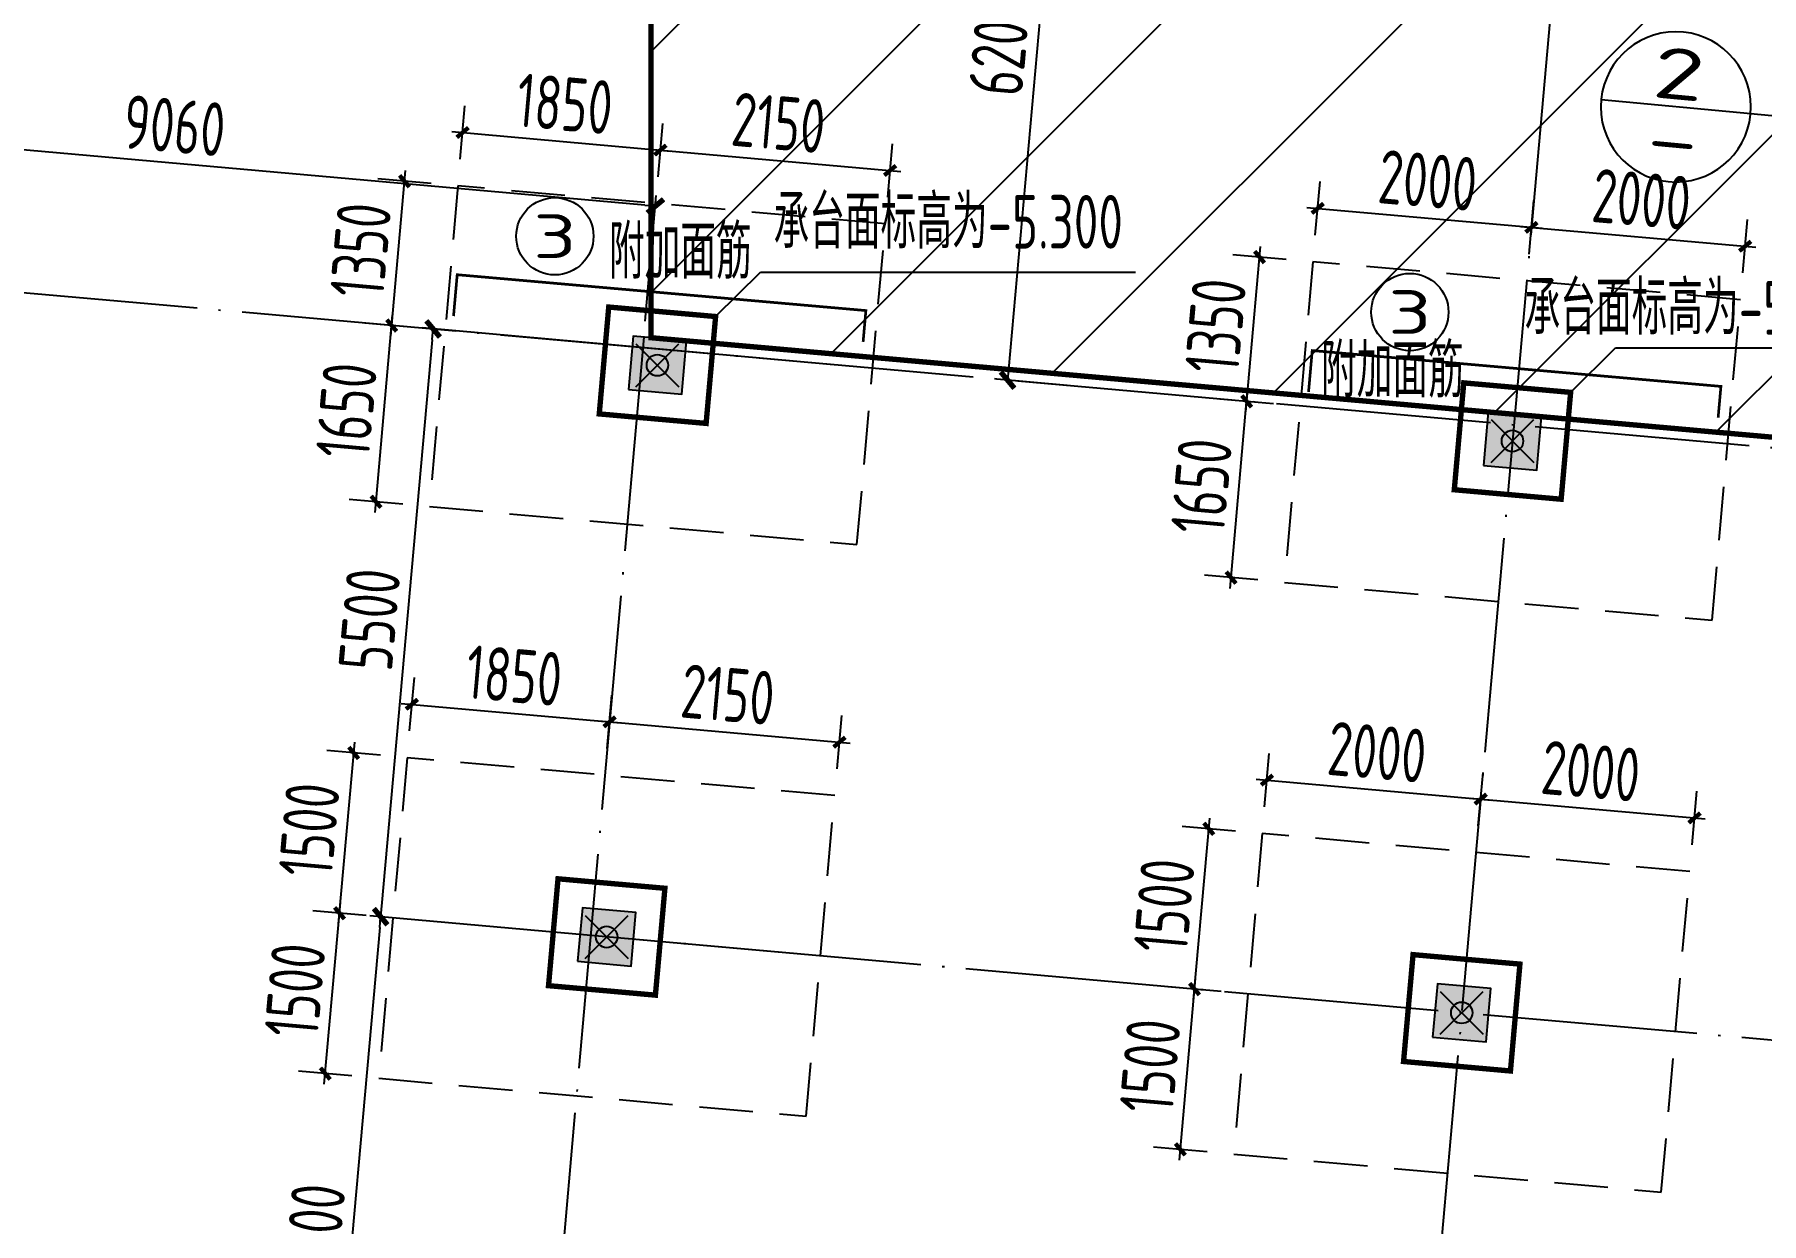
# Model space of a CAD drawing. Extents: x -57409 to 252654, y -8259 to 229119.
# Drawn here: x 146133 to 162228, y 78095 to 89177 of the extents above; entities that cross this region are included whole.
import ezdxf
from ezdxf.enums import TextEntityAlignment as Align

# ---------------------------------------------------------------- set-up
doc = ezdxf.new("R2010")
doc.units = 0
doc.header["$LTSCALE"] = 100
doc.header["$PDMODE"] = 35
doc.header["$PDSIZE"] = 200
doc.linetypes.add('DASHED', pattern=[0.75, 0.5, -0.25])
doc.linetypes.add('DOTE', pattern=[2.42, 2, -0.2, 0.02, -0.2])
doc.layers.get('0').update_dxf_attribs({"linetype": 'CONTINUOUS'})
doc.layers.get('Defpoints').update_dxf_attribs({"linetype": 'CONTINUOUS'})
for name, color, linetype in [('B-TEXT', 3, 'CONTINUOUS'), ('codim', 7, 'CONTINUOUS'), ('COLU', 7, 'CONTINUOUS'), ('CT', 2, 'CONTINUOUS'), ('dote', 253, 'DOTE'), ('g高差线', 210, 'CONTINUOUS'), ('h填实-柱墙', 254, 'CONTINUOUS'), ('s索引', 6, 'CONTINUOUS'), ('Z-AXIS', 3, 'CONTINUOUS'), ('Z-TEXT', 2, 'CONTINUOUS'), ('z柱下板带', 140, 'CONTINUOUS')]:
    doc.layers.add(name, color=color, linetype=linetype)
doc.layers.add('rein', color=6, linetype='ByLayer', lineweight=18)
doc.layers.add('重心计算', color=7, linetype='CONTINUOUS', plot=False)
doc.styles.add('_TCH_AXIS', font='tssdeng.shx', dxfattribs={"width": 0.7, "bigfont": 'tssdchn.shx'})
doc.styles.add('COMP', font='tssdeng.shx', dxfattribs={"width": 0.7, "bigfont": 'tssdchn.shx'})
doc.styles.add('COMPLEX', font='tssdeng.shx', dxfattribs={"width": 0.7, "bigfont": 'tssdchn.shx'})
doc.styles.add('Jgcad-DIM', font='tssdeng.shx', dxfattribs={"width": 0.7, "bigfont": 'tssdchn.shx'})
doc.styles.get("Standard").update_dxf_attribs({"font": 'tssdeng.shx', "width": 0.7, "bigfont": 'tssdchn.shx'})
doc.styles.add('TSSD_Dimension', font='tssdeng.shx', dxfattribs={"width": 0.7})
doc.dimstyles.new('TSSD_100_100$0', dxfattribs={"dimtxt": 300, "dimasz": 100, "dimexe": 100, "dimexo": 250, "dimgap": 100, "dimtad": 1, "dimdec": 0, "dimzin": 0, "dimdsep": 46, "dimtxsty": 'TSSD_Dimension', "dimblk": '_tsdbk', "dimblk1": '_tsdbk', "dimblk2": '_tsdbk', "dimsah": 1, "dimcen": 0, "dimdle": 100, "dimclrt": 7, "dimadec": 0, "dimazin": 0, "dimtfac": 1, "dimtdec": 0, "dimtix": 1, "dimtmove": 2, "dimatfit": 3, "dimldrblk": '_tsdbk', "dimfxl": 1, "dimtolj": 1, "dimtzin": 0, "dimarcsym": 0})

# ---------------------------------------------------------------- blocks, each defined once
blk = doc.blocks.new('_tsdbk')
blk.add_line((-1, 0), (0, 0))
at = {"const_width": 0.5}
blk.add_lwpolyline([(-0.7, -0.7), (0.7, 0.7)], dxfattribs=at)
blk = doc.blocks.new('*D4')
at = {"layer": 'Defpoints', "color": 0}
for p in [(156553, 92061), (155202, 85956), (156005, 85885)]:
    blk.add_point(p, dxfattribs=at)
at = {"layer": 'Z-AXIS', "color": 0, "lineweight": -2}
for p, q in [((156304, 92083), (155650, 92141)), ((155741, 92032), (155211, 86056)), ((155756, 85907), (155102, 85965))]:
    blk.add_line(p, q, dxfattribs=at)
at = {"layer": 'Z-AXIS', "color": 0, "lineweight": -2, "xscale": 100, "yscale": 100, "zscale": 100}
for p, rotation in [((155750, 92132), 84.93164578912575), ((155202, 85956), 264.9316457891258)]:
    blk.add_blockref('_tsdbk', p, dxfattribs=dict(at, rotation=rotation))
at = {"layer": 'Z-AXIS', "color": 7, "insert": (155127, 89075), "char_height": 500, "attachment_point": 5, "rotation": 84.9316, "style": 'TSSD_Dimension'}
blk.add_mtext('\\A1;6200', dxfattribs=at)
blk = doc.blocks.new('*D165')
at = {"layer": 'Defpoints', "color": 0}
for p in [(142895, 88379), (142778, 87058), (151802, 86258)]:
    blk.add_point(p, dxfattribs=at)
at = {"layer": 'Z-AXIS', "color": 0, "lineweight": -2}
for p, q in [((142800, 87307), (142904, 88478)), ((151820, 87587), (142994, 88370)), ((151824, 86507), (151928, 87678))]:
    blk.add_line(p, q, dxfattribs=at)
at = {"layer": 'Z-AXIS', "color": 0, "lineweight": -2, "xscale": 100, "yscale": 100, "zscale": 100}
for p, rotation in [((142895, 88379), 174.9316457873818), ((151920, 87578), 354.9316457873818)]:
    blk.add_blockref('_tsdbk', p, dxfattribs=dict(at, rotation=rotation))
at = {"layer": 'Z-AXIS', "color": 7, "insert": (147438, 88327), "char_height": 500, "attachment_point": 5, "rotation": 354.9316, "style": 'TSSD_Dimension'}
blk.add_mtext('\\A1;9060', dxfattribs=at)
blk = doc.blocks.new('*D429')
at = {"layer": 'Defpoints', "color": 0}
for p in [(153798, 86081), (149359, 80955), (153312, 80602)]:
    blk.add_point(p, dxfattribs=at)
at = {"layer": 'Z-AXIS', "color": 0, "lineweight": -2}
for p, q in [((153549, 86103), (149748, 86442)), ((149839, 86333), (149368, 81054)), ((153063, 80624), (149259, 80964))]:
    blk.add_line(p, q, dxfattribs=at)
at = {"layer": 'Z-AXIS', "color": 0, "lineweight": -2, "xscale": 100, "yscale": 100, "zscale": 100}
for p, rotation in [((149848, 86433), 84.9), ((149359, 80955), 264.9)]:
    blk.add_blockref('_tsdbk', p, dxfattribs=dict(at, rotation=rotation))
at = {"layer": 'Z-AXIS', "color": 7, "insert": (149255, 83725), "char_height": 500, "attachment_point": 5, "rotation": 84.9, "style": 'TSSD_Dimension'}
blk.add_mtext('\\A1;5500', dxfattribs=at)
blk = doc.blocks.new('*D430')
at = {"layer": 'Defpoints', "color": 0}
for p in [(153312, 80602), (148826, 74979), (153373, 74573)]:
    blk.add_point(p, dxfattribs=at)
at = {"layer": 'Z-AXIS', "color": 0, "lineweight": -2}
for p, q in [((153063, 80624), (149259, 80964)), ((149350, 80855), (148835, 75079)), ((153124, 74595), (148726, 74988))]:
    blk.add_line(p, q, dxfattribs=at)
at = {"layer": 'Z-AXIS', "color": 0, "lineweight": -2, "xscale": 100, "yscale": 100, "zscale": 100}
for p, rotation in [((149359, 80955), 84.9), ((148826, 74979), 264.9)]:
    blk.add_blockref('_tsdbk', p, dxfattribs=dict(at, rotation=rotation))
at = {"layer": 'Z-AXIS', "color": 7, "insert": (148744, 77998), "char_height": 500, "attachment_point": 5, "rotation": 84.9, "style": 'TSSD_Dimension'}
blk.add_mtext('\\A1;6000', dxfattribs=at)
blk = doc.blocks.new('_ArchTick')
at = {"color": 0, "linetype": 'ByBlock', "const_width": 0.4}
blk.add_lwpolyline([(-0.5, -0.5), (0.5, 0.5)], dxfattribs=at)
blk = doc.blocks.new('*D2599')
at = {"layer": 'codim', "color": 7, "lineweight": -2}
for p, q in [((149711, 86443), (149213, 86487)), ((149565, 84799), (149067, 84844))]:
    blk.add_line(p, q, dxfattribs=at)
at = {"layer": 'codim', "color": 0, "lineweight": -2}
blk.add_line((149307, 84722), (149470, 86565), dxfattribs=at)
at = {"layer": 'Defpoints', "color": 0}
for p in [(149462, 86465), (149960, 86421), (149814, 84777)]:
    blk.add_point(p, dxfattribs=at)
at = {"layer": 'codim', "color": 0, "lineweight": -2, "xscale": 100, "yscale": 100, "zscale": 100}
for p, rotation in [((149462, 86465), 84.93164578921419), ((149316, 84822), 264.9316457892142)]:
    blk.add_blockref('_ArchTick', p, dxfattribs=dict(at, rotation=rotation))
at = {"layer": 'codim', "color": 1, "insert": (149040, 85674), "char_height": 500, "attachment_point": 5, "rotation": 84.9316, "style": 'Jgcad-DIM'}
blk.add_mtext('\\A1;1650', dxfattribs=at)
blk = doc.blocks.new('*D2579')
at = {"layer": 'codim', "color": 0, "lineweight": -2}
blk.add_line((149453, 86366), (149590, 87909), dxfattribs=at)
at = {"layer": 'codim', "color": 7, "lineweight": -2}
for p, q in [((149830, 87788), (149332, 87832)), ((149711, 86443), (149213, 86487))]:
    blk.add_line(p, q, dxfattribs=at)
at = {"layer": 'Defpoints', "color": 0}
for p in [(149581, 87810), (150079, 87766), (149960, 86421)]:
    blk.add_point(p, dxfattribs=at)
at = {"layer": 'codim', "color": 0, "lineweight": -2, "xscale": 100, "yscale": 100, "zscale": 100}
for p, rotation in [((149581, 87810), 84.93164578921419), ((149462, 86465), 264.9316457892142)]:
    blk.add_blockref('_ArchTick', p, dxfattribs=dict(at, rotation=rotation))
at = {"layer": 'codim', "color": 1, "insert": (149173, 87168), "char_height": 500, "attachment_point": 5, "rotation": 84.9316, "style": 'Jgcad-DIM'}
blk.add_mtext('\\A1;1350', dxfattribs=at)
blk = doc.blocks.new('*D2580')
at = {"layer": 'codim', "color": 7, "lineweight": -2}
for p, q in [((150101, 88015), (150145, 88513)), ((151944, 87851), (151988, 88349))]:
    blk.add_line(p, q, dxfattribs=at)
at = {"layer": 'codim', "color": 0, "lineweight": -2}
blk.add_line((150023, 88273), (152065, 88091), dxfattribs=at)
at = {"layer": 'Defpoints', "color": 0}
for p in [(151966, 88100), (150079, 87766), (151922, 87602)]:
    blk.add_point(p, dxfattribs=at)
at = {"layer": 'codim', "color": 0, "lineweight": -2, "xscale": 100, "yscale": 100, "zscale": 100}
for p, rotation in [((150123, 88264), 174.9316457875882), ((151966, 88100), 354.9316457875882)]:
    blk.add_blockref('_ArchTick', p, dxfattribs=dict(at, rotation=rotation))
at = {"layer": 'codim', "color": 1, "insert": (151075, 88531), "char_height": 500, "attachment_point": 5, "rotation": 354.9316, "style": 'Jgcad-DIM'}
blk.add_mtext('\\A1;1850', dxfattribs=at)
blk = doc.blocks.new('*D2581')
at = {"layer": 'codim', "color": 7, "lineweight": -2}
for p, q in [((151944, 87851), (151988, 88349)), ((154085, 87661), (154130, 88159))]:
    blk.add_line(p, q, dxfattribs=at)
at = {"layer": 'codim', "color": 0, "lineweight": -2}
blk.add_line((151866, 88109), (154207, 87902), dxfattribs=at)
at = {"layer": 'Defpoints', "color": 0}
for p in [(154107, 87910), (151922, 87602), (154063, 87412)]:
    blk.add_point(p, dxfattribs=at)
at = {"layer": 'codim', "color": 0, "lineweight": -2, "xscale": 100, "yscale": 100, "zscale": 100}
for p, rotation in [((151966, 88100), 174.9316457875882), ((154107, 87910), 354.9316457875882)]:
    blk.add_blockref('_ArchTick', p, dxfattribs=dict(at, rotation=rotation))
at = {"layer": 'codim', "color": 1, "insert": (153068, 88354), "char_height": 500, "attachment_point": 5, "rotation": 354.9316, "style": 'Jgcad-DIM'}
blk.add_mtext('\\A1;2150', dxfattribs=at)
blk = doc.blocks.new('*D2582')
at = {"layer": 'codim', "color": 0, "lineweight": -2}
blk.add_line((157276, 84015), (157439, 85858), dxfattribs=at)
at = {"layer": 'codim', "color": 7, "lineweight": -2}
for p, q in [((157679, 85736), (157181, 85780)), ((157534, 84093), (157036, 84137))]:
    blk.add_line(p, q, dxfattribs=at)
at = {"layer": 'Defpoints', "color": 0}
for p in [(157430, 85758), (157928, 85714), (157783, 84071)]:
    blk.add_point(p, dxfattribs=at)
at = {"layer": 'codim', "color": 0, "lineweight": -2, "xscale": 100, "yscale": 100, "zscale": 100}
for p, rotation in [((157430, 85758), 84.93164578921419), ((157285, 84115), 264.9316457892142)]:
    blk.add_blockref('_ArchTick', p, dxfattribs=dict(at, rotation=rotation))
at = {"layer": 'codim', "color": 1, "insert": (157009, 84968), "char_height": 500, "attachment_point": 5, "rotation": 84.9316, "style": 'Jgcad-DIM'}
blk.add_mtext('\\A1;1650', dxfattribs=at)
blk = doc.blocks.new('*D2583')
at = {"layer": 'codim', "color": 7, "lineweight": -2}
for p, q in [((157799, 87081), (157301, 87125)), ((157679, 85736), (157181, 85780))]:
    blk.add_line(p, q, dxfattribs=at)
at = {"layer": 'codim', "color": 0, "lineweight": -2}
blk.add_line((157421, 85659), (157558, 87203), dxfattribs=at)
at = {"layer": 'Defpoints', "color": 0}
for p in [(157550, 87103), (158048, 87059), (157928, 85714)]:
    blk.add_point(p, dxfattribs=at)
at = {"layer": 'codim', "color": 0, "lineweight": -2, "xscale": 100, "yscale": 100, "zscale": 100}
for p, rotation in [((157550, 87103), 84.93164578921419), ((157430, 85758), 264.9316457892142)]:
    blk.add_blockref('_ArchTick', p, dxfattribs=dict(at, rotation=rotation))
at = {"layer": 'codim', "color": 1, "insert": (157141, 86462), "char_height": 500, "attachment_point": 5, "rotation": 84.9316, "style": 'Jgcad-DIM'}
blk.add_mtext('\\A1;1350', dxfattribs=at)
blk = doc.blocks.new('*D2584')
at = {"layer": 'codim', "color": 7, "lineweight": -2}
for p, q in [((158070, 87308), (158114, 87806)), ((160062, 87131), (160106, 87629))]:
    blk.add_line(p, q, dxfattribs=at)
at = {"layer": 'codim', "color": 0, "lineweight": -2}
blk.add_line((157992, 87566), (160184, 87371), dxfattribs=at)
at = {"layer": 'Defpoints', "color": 0}
for p in [(160084, 87380), (158048, 87059), (160040, 86882)]:
    blk.add_point(p, dxfattribs=at)
at = {"layer": 'codim', "color": 0, "lineweight": -2, "xscale": 100, "yscale": 100, "zscale": 100}
for p, rotation in [((158092, 87557), 174.9316457875884), ((160084, 87380), 354.9316457875884)]:
    blk.add_blockref('_ArchTick', p, dxfattribs=dict(at, rotation=rotation))
at = {"layer": 'codim', "color": 1, "insert": (159119, 87817), "char_height": 500, "attachment_point": 5, "rotation": 354.9316, "style": 'Jgcad-DIM'}
blk.add_mtext('\\A1;2000', dxfattribs=at)
blk = doc.blocks.new('*D2585')
at = {"layer": 'codim', "color": 7, "lineweight": -2}
for p, q in [((160062, 87131), (160106, 87629)), ((162054, 86955), (162098, 87453))]:
    blk.add_line(p, q, dxfattribs=at)
at = {"layer": 'codim', "color": 0, "lineweight": -2}
blk.add_line((159984, 87389), (162176, 87195), dxfattribs=at)
at = {"layer": 'Defpoints', "color": 0}
for p in [(162076, 87204), (160040, 86882), (162032, 86706)]:
    blk.add_point(p, dxfattribs=at)
at = {"layer": 'codim', "color": 0, "lineweight": -2, "xscale": 100, "yscale": 100, "zscale": 100}
for p, rotation in [((160084, 87380), 174.9316457875884), ((162076, 87204), 354.9316457875884)]:
    blk.add_blockref('_ArchTick', p, dxfattribs=dict(at, rotation=rotation))
at = {"layer": 'codim', "color": 1, "insert": (161111, 87641), "char_height": 500, "attachment_point": 5, "rotation": 354.9316, "style": 'Jgcad-DIM'}
blk.add_mtext('\\A1;2000', dxfattribs=at)
blk = doc.blocks.new('*D1250')
at = {"layer": 'codim', "color": 0, "lineweight": -2}
blk.add_line((156803, 78686), (156953, 80379), dxfattribs=at)
at = {"layer": 'codim', "color": 7, "lineweight": -2}
for p, q in [((157193, 80258), (156695, 80302)), ((157061, 78764), (156563, 78808))]:
    blk.add_line(p, q, dxfattribs=at)
at = {"layer": 'Defpoints', "color": 0}
for p in [(156944, 80280), (157442, 80236), (157310, 78742)]:
    blk.add_point(p, dxfattribs=at)
at = {"layer": 'codim', "color": 0, "lineweight": -2, "xscale": 100, "yscale": 100, "zscale": 100}
for p, rotation in [((156944, 80280), 84.93164578921419), ((156812, 78786), 264.9316457892142)]:
    blk.add_blockref('_ArchTick', p, dxfattribs=dict(at, rotation=rotation))
at = {"layer": 'codim', "color": 1, "insert": (156530, 79564), "char_height": 500, "attachment_point": 5, "rotation": 84.9316, "style": 'Jgcad-DIM'}
blk.add_mtext('\\A1;1500', dxfattribs=at)
blk = doc.blocks.new('*D1262')
at = {"layer": 'codim', "color": 7, "lineweight": -2}
for p, q in [((157326, 81752), (156828, 81796)), ((157193, 80258), (156695, 80302))]:
    blk.add_line(p, q, dxfattribs=at)
at = {"layer": 'codim', "color": 0, "lineweight": -2}
blk.add_line((156936, 80180), (157086, 81874), dxfattribs=at)
at = {"layer": 'Defpoints', "color": 0}
for p in [(157077, 81774), (157575, 81730), (157442, 80236)]:
    blk.add_point(p, dxfattribs=at)
at = {"layer": 'codim', "color": 0, "lineweight": -2, "xscale": 100, "yscale": 100, "zscale": 100}
for p, rotation in [((157077, 81774), 84.93164578921419), ((156944, 80280), 264.9316457892142)]:
    blk.add_blockref('_ArchTick', p, dxfattribs=dict(at, rotation=rotation))
at = {"layer": 'codim', "color": 1, "insert": (156662, 81058), "char_height": 500, "attachment_point": 5, "rotation": 84.9316, "style": 'Jgcad-DIM'}
blk.add_mtext('\\A1;1500', dxfattribs=at)
blk = doc.blocks.new('*D1263')
at = {"layer": 'codim', "color": 7, "lineweight": -2}
for p, q in [((157597, 81979), (157641, 82477)), ((159589, 81802), (159633, 82300))]:
    blk.add_line(p, q, dxfattribs=at)
at = {"layer": 'codim', "color": 0, "lineweight": -2}
blk.add_line((157520, 82237), (159711, 82042), dxfattribs=at)
at = {"layer": 'Defpoints', "color": 0}
for p in [(159611, 82051), (157575, 81730), (159567, 81553)]:
    blk.add_point(p, dxfattribs=at)
at = {"layer": 'codim', "color": 0, "lineweight": -2, "xscale": 100, "yscale": 100, "zscale": 100}
for p, rotation in [((157619, 82228), 174.9316457875888), ((159611, 82051), 354.9316457875888)]:
    blk.add_blockref('_ArchTick', p, dxfattribs=dict(at, rotation=rotation))
at = {"layer": 'codim', "color": 1, "insert": (158646, 82488), "char_height": 500, "attachment_point": 5, "rotation": 354.9316, "style": 'Jgcad-DIM'}
blk.add_mtext('\\A1;2000', dxfattribs=at)
blk = doc.blocks.new('*D1264')
at = {"layer": 'codim', "color": 7, "lineweight": -2}
for p, q in [((159589, 81802), (159633, 82300)), ((161581, 81625), (161626, 82124))]:
    blk.add_line(p, q, dxfattribs=at)
at = {"layer": 'codim', "color": 0, "lineweight": -2}
blk.add_line((159512, 82060), (161703, 81866), dxfattribs=at)
at = {"layer": 'Defpoints', "color": 0}
for p in [(161604, 81875), (159567, 81553), (161559, 81376)]:
    blk.add_point(p, dxfattribs=at)
at = {"layer": 'codim', "color": 0, "lineweight": -2, "xscale": 100, "yscale": 100, "zscale": 100}
for p, rotation in [((159611, 82051), 174.9316457875888), ((161604, 81875), 354.9316457875888)]:
    blk.add_blockref('_ArchTick', p, dxfattribs=dict(at, rotation=rotation))
at = {"layer": 'codim', "color": 1, "insert": (160638, 82311), "char_height": 500, "attachment_point": 5, "rotation": 354.9316, "style": 'Jgcad-DIM'}
blk.add_mtext('\\A1;2000', dxfattribs=at)
blk = doc.blocks.new('*D1265')
at = {"layer": 'codim', "color": 7, "lineweight": -2}
for p, q in [((149225, 80965), (148727, 81009)), ((149092, 79470), (148594, 79515))]:
    blk.add_line(p, q, dxfattribs=at)
at = {"layer": 'codim', "color": 0, "lineweight": -2}
blk.add_line((148834, 79393), (148985, 81086), dxfattribs=at)
at = {"layer": 'Defpoints', "color": 0}
for p in [(148976, 80987), (149474, 80942), (149341, 79448)]:
    blk.add_point(p, dxfattribs=at)
at = {"layer": 'codim', "color": 0, "lineweight": -2, "xscale": 100, "yscale": 100, "zscale": 100}
for p, rotation in [((148976, 80987), 84.93164578921419), ((148843, 79492), 264.9316457892142)]:
    blk.add_blockref('_ArchTick', p, dxfattribs=dict(at, rotation=rotation))
at = {"layer": 'codim', "color": 1, "insert": (148561, 80270), "char_height": 500, "attachment_point": 5, "rotation": 84.9316, "style": 'Jgcad-DIM'}
blk.add_mtext('\\A1;1500', dxfattribs=at)
blk = doc.blocks.new('*D1266')
at = {"layer": 'codim', "color": 0, "lineweight": -2}
blk.add_line((148967, 80887), (149117, 82580), dxfattribs=at)
at = {"layer": 'codim', "color": 7, "lineweight": -2}
for p, q in [((149357, 82459), (148859, 82503)), ((149225, 80965), (148727, 81009))]:
    blk.add_line(p, q, dxfattribs=at)
at = {"layer": 'Defpoints', "color": 0}
for p in [(149108, 82481), (149606, 82437), (149474, 80942)]:
    blk.add_point(p, dxfattribs=at)
at = {"layer": 'codim', "color": 0, "lineweight": -2, "xscale": 100, "yscale": 100, "zscale": 100}
for p, rotation in [((149108, 82481), 84.93164578921419), ((148976, 80987), 264.9316457892142)]:
    blk.add_blockref('_ArchTick', p, dxfattribs=dict(at, rotation=rotation))
at = {"layer": 'codim', "color": 1, "insert": (148693, 81765), "char_height": 500, "attachment_point": 5, "rotation": 84.9316, "style": 'Jgcad-DIM'}
blk.add_mtext('\\A1;1500', dxfattribs=at)
blk = doc.blocks.new('*D1267')
at = {"layer": 'codim', "color": 7, "lineweight": -2}
for p, q in [((149628, 82686), (149673, 83184)), ((151471, 82522), (151515, 83020))]:
    blk.add_line(p, q, dxfattribs=at)
at = {"layer": 'codim', "color": 0, "lineweight": -2}
blk.add_line((149551, 82943), (151593, 82762), dxfattribs=at)
at = {"layer": 'Defpoints', "color": 0}
for p in [(151493, 82771), (149606, 82437), (151449, 82273)]:
    blk.add_point(p, dxfattribs=at)
at = {"layer": 'codim', "color": 0, "lineweight": -2, "xscale": 100, "yscale": 100, "zscale": 100}
for p, rotation in [((149650, 82935), 174.931645787588), ((151493, 82771), 354.9316457875879)]:
    blk.add_blockref('_ArchTick', p, dxfattribs=dict(at, rotation=rotation))
at = {"layer": 'codim', "color": 1, "insert": (150603, 83202), "char_height": 500, "attachment_point": 5, "rotation": 354.9316, "style": 'Jgcad-DIM'}
blk.add_mtext('\\A1;1850', dxfattribs=at)
blk = doc.blocks.new('*D1268')
at = {"layer": 'codim', "color": 7, "lineweight": -2}
for p, q in [((151471, 82522), (151515, 83020)), ((153613, 82332), (153657, 82830))]:
    blk.add_line(p, q, dxfattribs=at)
at = {"layer": 'codim', "color": 0, "lineweight": -2}
blk.add_line((151394, 82780), (153734, 82572), dxfattribs=at)
at = {"layer": 'Defpoints', "color": 0}
for p in [(153635, 82581), (151449, 82273), (153591, 82083)]:
    blk.add_point(p, dxfattribs=at)
at = {"layer": 'codim', "color": 0, "lineweight": -2, "xscale": 100, "yscale": 100, "zscale": 100}
for p, rotation in [((151493, 82771), 174.931645787588), ((153635, 82581), 354.9316457875879)]:
    blk.add_blockref('_ArchTick', p, dxfattribs=dict(at, rotation=rotation))
at = {"layer": 'codim', "color": 1, "insert": (152595, 83025), "char_height": 500, "attachment_point": 5, "rotation": 354.9316, "style": 'Jgcad-DIM'}
blk.add_mtext('\\A1;2150', dxfattribs=at)
blk = doc.blocks.new('_INDEX')
blk.add_line((-0.5, 0), (0.5, 0))
blk.add_circle((0, 0), 0.5)
at = {"style": 'COMP'}
for tag, width, p, p2 in [('1', 2.888889, (-0.17, 0.05), (0.17, 0.05)), ('-', 1.444444, (-0.17, -0.39), (0.17, -0.39))]:
    blk.add_attdef(tag, text='', height=0.34, dxfattribs=dict(at, width=width)).set_placement(p, p2, align=Align.FIT)
blk = doc.blocks.new('_AXISO')
blk.add_circle((0, 0), 0.5)
at = {"layer": 'B-TEXT', "style": 'COMPLEX', "width": 1.450893}
blk.add_attdef('A', text='', height=0.56, dxfattribs=at).set_placement((0.249375, -0.28), (0.749375, -0.28), align=Align.FIT)

msp = doc.modelspace()

# ---------------------------------------------------------------- hatches: boundary and pattern name
at = {"layer": 'g高差线'}
h = msp.add_hatch(dxfattribs=at)
h.set_pattern_fill('ANSI31', color=256, scale=500, style=0)
h.paths.add_polyline_path([(167328, 93407.3), (166415.7, 91855.6), (155985.1, 97988.6), (156897.4, 99540.2), (153966.9, 101263.3), (151877.6, 97710), (151877.6, 86351.2), (164521.9, 85229.8), (164576.8, 85848.4), (164257.3, 85569.2), (164297.5, 86167.9), (164576.8, 85848.4), (164521.9, 85229.8), (178716.3, 83970.9), (179913.7, 86007.2)])
h.paths.add_polyline_path([(164277.7, 86208.7), (164345.4, 87216.1), (163982.8, 87240.4), (163915.1, 86233.1)], flags=24)
at = {"layer": 'h填实-柱墙'}
for points in [[(151667.5, 85867.9), (152165.5, 85823.7), (152209.7, 86321.8), (151711.6, 86366)], [(159636.2, 85161.2), (160134.2, 85117), (160178.4, 85615), (159680.4, 85659.2)], [(151194.8, 80538.8), (151692.9, 80494.7), (151737, 80992.7), (151239, 81036.9)], [(159163.5, 79832.1), (159661.6, 79787.9), (159705.8, 80286), (159207.7, 80330.1)]]:
    msp.add_hatch(color=256, dxfattribs=at).paths.add_polyline_path(points)

# ---------------------------------------------------------------- linework, layer by layer
at = {"layer": 'COLU'}
for points in [[(151667.5, 85867.9), (152165.5, 85823.7), (152209.7, 86321.8), (151711.6, 86366)], [(159636.2, 85161.2), (160134.2, 85117), (160178.4, 85615), (159680.4, 85659.2)], [(151194.8, 80538.8), (151692.9, 80494.7), (151737, 80992.7), (151239, 81036.9)], [(159163.5, 79832.1), (159661.6, 79787.9), (159705.8, 80286), (159207.7, 80330.1)]]:
    msp.add_lwpolyline(points, close=True, dxfattribs=at)
at = {"layer": 'CT', "const_width": 50}
for points in [[(151396.4, 85641), (152392.4, 85552.6), (152480.8, 86548.7), (151484.7, 86637.1)], [(159365.1, 84934.2), (160361.2, 84845.9), (160449.5, 85842), (159453.4, 85930.3)], [(150923.7, 80311.9), (151919.8, 80223.6), (152008.2, 81219.6), (151012.1, 81308)], [(158892.4, 79605.1), (159888.5, 79516.8), (159976.9, 80512.9), (158980.8, 80601.2)]]:
    msp.add_lwpolyline(points, close=True, dxfattribs=at)
at = {"layer": 'dote', "ltscale": 10}
for p, q in [((160468.3, 91713.3), (154484.6, 24246.7)), ((222375.4, 79998.3), (142777.6, 87057.9)), ((151811.2, 86357.1), (146366.5, 24966.7)), ((221889.5, 74519.8), (151316.5, 80779))]:
    msp.add_line(p, q, dxfattribs=at)
at = {"layer": 'g高差线', "const_width": 50}
msp.add_lwpolyline([(153966.9, 101263.3), (156897.4, 99540.2), (155985.1, 97988.6), (166415.7, 91855.6), (167328, 93407.3), (179913.7, 86007.2), (178716.3, 83970.9), (151877.6, 86351.2), (151877.6, 97710), (153966.9, 101263.3)], dxfattribs=at)
at = {"layer": 'rein', "color": 210, "const_width": 25}
for points in [[(150038.3, 86552.4), (150072.5, 86938.4), (153881.3, 86604.3), (153855.5, 86312.5)], [(158007, 85845.6), (158041.2, 86231.6), (161850.1, 85897.5), (161824.2, 85605.8)]]:
    msp.add_lwpolyline(points, dxfattribs=at)
at = {"layer": 's索引'}
msp.add_line((163945.3, 88267.7), (162127.3, 88437.5), dxfattribs=at)
at = {"layer": 'Z-TEXT'}
for p, q in [((152480.8, 86548.7), (152897.9, 86963)), ((152897.9, 86963), (156394.1, 86963)), ((160449.5, 85842), (160866.6, 86256.3)), ((160866.6, 86256.3), (164362.8, 86256.3))]:
    msp.add_line(p, q, dxfattribs=at)
at = {"layer": 'z柱下板带', "linetype": 'DASHED', "ltscale": 10}
for points in [[(149813.9, 84777.4), (153798.2, 84424), (154063.3, 87412.3), (150078.9, 87765.7)], [(157782.6, 84070.7), (161767, 83717.3), (162032, 86705.5), (158047.6, 87058.9)], [(149341.2, 79448.3), (153325.6, 79094.9), (153590.6, 82083.2), (149606.3, 82436.6)], [(157310, 78741.6), (161294.3, 78388.2), (161559.4, 81376.5), (157575, 81729.8)]]:
    msp.add_lwpolyline(points, close=True, dxfattribs=at)
at = {"layer": '重心计算', "color": 5}
for p in [(151938.6, 86094.9), (151938.6, 86094.9), (159907.3, 85388.1), (159907.3, 85388.1), (151465.9, 80765.8), (151465.9, 80765.8), (159434.7, 80059), (159434.7, 80059)]:
    msp.add_point(p, dxfattribs=at)

# ---------------------------------------------------------------- block references
at = {"layer": 's索引'}
ref = msp.add_blockref('_INDEX', (161430.4, 88502.6), dxfattribs=dict(at, xscale=-1399.99999999995, yscale=1399.999999999998, zscale=1.4, rotation=354.6638741311784))
ref.add_attrib('1', '2', dxfattribs={"layer": '0', "height": 476, "rotation": 354.66387, "style": 'COMP', "width": 1.857143}).set_placement((161199.9, 88594.4), (161673.8, 88550.1), align=Align.FIT)
ref.add_attrib('-', '-', dxfattribs={"layer": '0', "height": 476, "rotation": 354.66387, "style": 'COMP', "width": 1.444444}).set_placement((161142.6, 87981.1), (161616.5, 87936.8), align=Align.FIT)
at = {"layer": 'Z-TEXT'}
ref = msp.add_blockref('_AXISO', (150982.5, 87296.8), dxfattribs=dict(at, xscale=720.0000000000074, yscale=720, zscale=720, rotation=359.9996457873825))
ref.add_attrib('A', '3', dxfattribs={"layer": 'Z-AXIS', "color": 7, "height": 407.3, "rotation": 359.99965, "style": '_TCH_AXIS', "width": 1.857143}).set_placement((150778.9, 87093.2), (151186.2, 87093.2), align=Align.FIT)
ref = msp.add_blockref('_AXISO', (158951.3, 86590.1), dxfattribs=dict(at, xscale=720.0000000000074, yscale=720, zscale=720, rotation=359.9996457873825))
ref.add_attrib('A', '3', dxfattribs={"layer": 'Z-AXIS', "color": 7, "height": 407.3, "rotation": 359.99965, "style": '_TCH_AXIS', "width": 1.857143}).set_placement((158747.6, 86386.4), (159154.9, 86386.4), align=Align.FIT)

# ---------------------------------------------------------------- texts
at = {"layer": 'Z-TEXT', "width": 0.7}
for s, p in [('承台面标高为-5.300', (153020.8, 87181.8)), ('附加面筋', (151486.8, 86901.2)), ('承台面标高为-5.300', (160020.8, 86379.7)), ('附加面筋', (158123.3, 85794.3))]:
    msp.add_text(s, height=500, dxfattribs=at).set_placement(p)

# ---------------------------------------------------------------- dimensions: what is measured, and where the dimension line sits
at = {"layer": 'codim'}
for base, p1, p2, angle, picture, middle in [((151965.8, 88100.3), (150078.9, 87765.7), (151921.7, 87602.2), 354.93165, '*D2580', (151075.4, 88530.6)), ((154107.4, 87910.3), (151921.7, 87602.2), (154063.3, 87412.3), 354.93165, '*D2581', (153067.6, 88353.9)), ((160084, 87380.3), (158047.6, 87058.9), (160039.8, 86882.2), 354.93165, '*D2584', (159118.8, 87817.3)), ((149580.9, 87809.9), (149959.6, 86421), (150078.9, 87765.7), 84.93165, '*D2579', (149172.6, 87168.4)), ((162076.2, 87203.6), (160039.8, 86882.2), (162032, 86705.5), 354.93165, '*D2585', (161111, 87640.6)), ((157549.6, 87103.1), (157928.4, 85714.2), (158047.6, 87058.9), 84.93165, '*D2583', (157141.3, 86461.7)), ((149461.6, 86465.1), (149813.9, 84777.4), (149959.6, 86421), 84.93165, '*D2599', (149040.1, 85674.3)), ((157430.3, 85758.4), (157782.6, 84070.7), (157928.4, 85714.2), 84.93165, '*D2582', (157008.8, 84967.5)), ((151493.2, 82771.2), (149606.3, 82436.6), (151449, 82273.2), 354.93165, '*D1267', (150602.7, 83201.6)), ((153634.8, 82581.3), (151449, 82273.2), (153590.6, 82083.2), 354.93165, '*D1268', (152594.9, 83024.9)), ((159611.3, 82051.2), (157575, 81729.8), (159567.2, 81553.2), 354.93165, '*D1263', (158646.2, 82488.2)), ((149108.2, 82480.8), (149473.8, 80942.5), (149606.3, 82436.6), 84.93165, '*D1266', (148693.3, 81764.6)), ((161603.5, 81874.5), (159567.2, 81553.2), (161559.4, 81376.5), 354.93165, '*D1264', (160638.4, 82311.5)), ((157076.9, 81774), (157442.5, 80235.7), (157575, 81729.8), 84.93165, '*D1262', (156662.1, 81057.9)), ((148975.7, 80986.6), (149341.2, 79448.3), (149473.8, 80942.5), 84.93165, '*D1265', (148560.8, 80270.5)), ((156944.4, 80279.9), (157310, 78741.6), (157442.5, 80235.7), 84.93165, '*D1250', (156529.5, 79563.7))]:
    dim = msp.add_linear_dim(base=base, p1=p1, p2=p2, angle=angle, dimstyle='TSSD_100_100$0', override={"dimtxt": 500, "dimexe": 250, "dimtxsty": 'Jgcad-DIM', "dimblk": 'ArchTick', "dimblk1": 'ArchTick', "dimblk2": 'ArchTick', "dimclre": 7, "dimclrt": 1, "dimadec": 3}, dxfattribs=at)
    dim.commit()
    dim.dimension.update_dxf_attribs({"geometry": picture, "text_midpoint": middle})
at = {"layer": 'Z-AXIS'}
for base, p1, p2, angle, picture, middle in [((155201.9, 85956), (156552.8, 92060.5), (156005.1, 85884.8), 84.93165, '*D4', (155127.1, 89074.8)), ((149359, 80954.8), (153798.1, 86080.5), (153312.2, 80602), 84.9, '*D429', (149254.8, 83725.1)), ((148825.7, 74978.9), (153312.2, 80602), (153372.9, 74573.1), 84.9, '*D430', (148743.7, 77998))]:
    dim = msp.add_linear_dim(base=base, p1=p1, p2=p2, angle=angle, dimstyle='TSSD_100_100$0', override={"dimtxt": 500}, dxfattribs=at)
    dim.commit()
    dim.dimension.update_dxf_attribs({"geometry": picture, "text_midpoint": middle})
dim = msp.add_aligned_dim(p1=(151802.4, 86257.5), p2=(142777.6, 87057.9), distance=-1326.1, dimstyle='TSSD_100_100$0', override={"dimtxt": 500}, dxfattribs=at)
dim.commit()
dim.dimension.update_dxf_attribs({"geometry": '*D165', "text_midpoint": (147438.1, 88327.3)})

doc.saveas('drawing.dxf')
